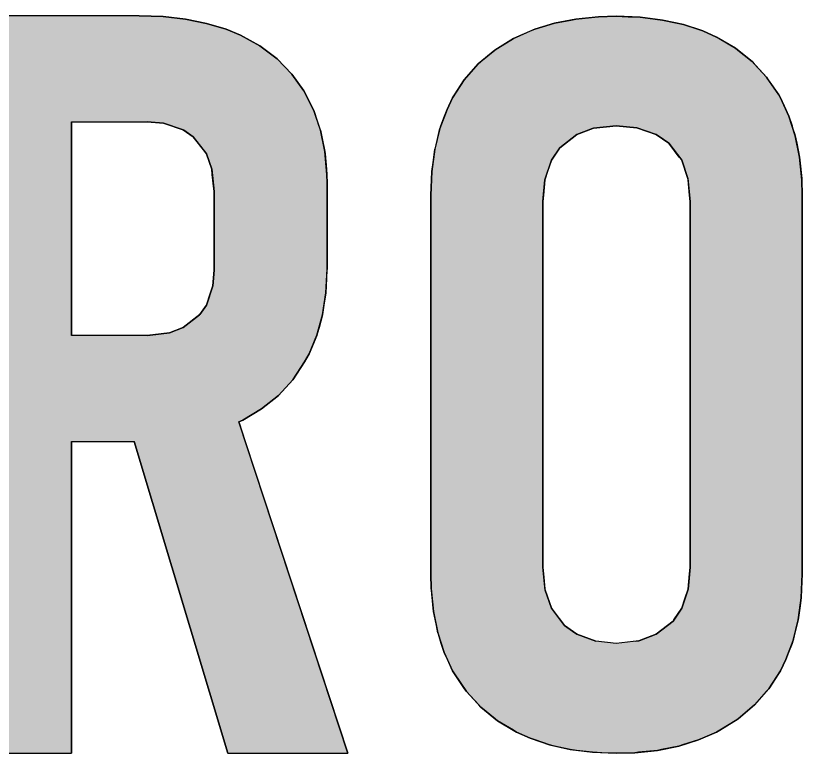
# Model space of a CAD drawing. Extents: x -2905 to 5507, y 1609 to 5809.
# Drawn here: x 5084.48 to 5111.76, y 1828.39 to 1853.96 of the extents above; entities that cross this region are included whole.
import ezdxf

# ---------------------------------------------------------------- set-up
doc = ezdxf.new("R2010")
doc.units = 0
doc.header["$MEASUREMENT"] = 0
doc.layers.get('0').update_dxf_attribs({"linetype": 'CONTINUOUS'})

# ---------------------------------------------------------------- blocks, each defined once
blk = doc.blocks.new('*U104')
at = {"color": 85, "linetype": 'Continuous'}
for p, q in [((200.487, -30.007), (200.487, -29.98)), ((206.619, -29.98), (207.452, -30.007)), ((200.487, -30.095), (200.487, -30.007)), ((200.487, -30.244), (200.487, -30.095)), ((200.487, -30.447), (200.487, -30.244)), ((207.452, -30.007), (208.23, -30.095)), ((208.23, -30.095), (208.961, -30.244)), ((208.961, -30.244), (209.638, -30.447)), ((200.487, -30.65), (200.487, -30.447)), ((209.638, -30.447), (210.132, -30.65)), ((200.487, -31.022), (200.487, -30.65)), ((210.132, -30.65), (210.808, -31.022)), ((200.487, -31.475), (200.487, -31.022)), ((210.808, -31.022), (211.404, -31.475)), ((200.487, -32.003), (200.487, -31.475)), ((211.404, -31.475), (211.912, -32.003)), ((200.487, -32.584), (200.487, -32.003)), ((211.912, -32.003), (212.334, -32.584)), ((200.487, -33.269), (200.487, -32.584)), ((212.334, -32.584), (212.676, -33.269)), ((200.487, -33.655), (200.487, -33.269)), ((212.676, -33.269), (212.806, -33.655)), ((200.487, -41.072), (200.487, -33.655)), ((204.277, -33.655), (204.277, -41.072)), ((207.465, -33.702), (206.897, -33.655)), ((208.142, -33.932), (207.465, -33.702)), ((212.806, -33.655), (212.822, -33.702)), ((212.822, -33.702), (212.9, -33.932)), ((208.171, -33.952), (208.142, -33.932)), ((208.494, -34.176), (208.171, -33.952)), ((212.9, -33.932), (212.907, -33.952)), ((212.907, -33.952), (212.954, -34.176)), ((208.896, -34.69), (208.494, -34.176)), ((212.954, -34.176), (213.062, -34.69)), ((208.954, -34.765), (208.896, -34.69)), ((209.137, -35.299), (208.954, -34.765)), ((213.062, -34.69), (213.069, -34.765)), ((213.069, -34.765), (213.114, -35.299)), ((209.156, -35.482), (209.137, -35.299)), ((213.114, -35.299), (213.13, -35.482)), ((209.187, -35.78), (209.156, -35.482)), ((213.13, -35.482), (213.137, -35.78)), ((209.218, -36.078), (209.187, -35.78)), ((213.137, -35.78), (213.137, -36.078)), ((209.218, -38.771), (209.218, -36.078)), ((213.137, -36.078), (213.137, -38.771)), ((209.177, -39.346), (209.218, -38.805)), ((209.218, -38.805), (209.218, -38.771)), ((213.135, -38.805), (213.108, -39.346)), ((213.137, -38.771), (213.135, -38.805)), ((209.098, -39.583), (209.177, -39.346)), ((213.108, -39.346), (213.096, -39.583)), ((208.954, -40.016), (209.098, -39.583)), ((213.096, -39.583), (213.031, -40.016)), ((208.731, -40.335), (208.954, -40.016)), ((213.031, -40.016), (212.983, -40.335)), ((208.142, -40.788), (208.713, -40.348)), ((208.713, -40.348), (208.731, -40.335)), ((212.981, -40.348), (212.859, -40.788)), ((212.983, -40.335), (212.981, -40.348)), ((207.668, -40.978), (208.142, -40.788)), ((212.859, -40.788), (212.807, -40.978)), ((200.487, -41.708), (200.487, -41.072)), ((206.897, -41.072), (207.007, -41.059)), ((207.007, -41.059), (207.668, -40.978)), ((212.779, -41.072), (212.514, -41.708)), ((212.785, -41.059), (212.779, -41.072)), ((212.807, -40.978), (212.785, -41.059)), ((200.487, -41.986), (200.487, -41.708)), ((212.514, -41.708), (212.358, -41.986)), ((200.487, -42.609), (200.487, -41.986)), ((212.358, -41.986), (211.945, -42.609)), ((200.487, -43.15), (200.487, -42.609)), ((211.945, -42.609), (211.451, -43.15)), ((200.487, -43.61), (200.487, -43.15)), ((211.451, -43.15), (210.869, -43.61)), ((200.487, -44.003), (200.487, -43.61)), ((210.869, -43.61), (210.213, -44.003)), ((200.487, -44.043), (200.487, -44.003)), ((200.487, -44.064), (200.487, -44.043)), ((200.487, -44.747), (200.487, -44.064)), ((210.132, -44.043), (210.078, -44.064)), ((210.078, -44.064), (210.302, -44.747)), ((210.213, -44.003), (210.132, -44.043)), ((200.487, -55.556), (200.487, -44.747)), ((204.277, -44.747), (204.277, -55.556)), ((209.692, -55.556), (206.45, -44.747)), ((210.302, -44.747), (213.854, -55.556))]:
    blk.add_line(p, q, dxfattribs=at)
at = {"color": 85, "linetype": 'Continuous', "extrusion": (0, 0, -1)}
for points in [[(-200.487, -29.98), (-207.452, -30.007), (-200.487, -30.007)], [(-200.487, -29.98), (-206.619, -29.98), (-207.452, -30.007)], [(-200.487, -30.007), (-208.23, -30.095), (-200.487, -30.095)], [(-200.487, -30.007), (-207.452, -30.007), (-208.23, -30.095)], [(-200.487, -30.095), (-208.961, -30.244), (-200.487, -30.244)], [(-200.487, -30.095), (-208.23, -30.095), (-208.961, -30.244)], [(-200.487, -30.244), (-209.638, -30.447), (-200.487, -30.447)], [(-200.487, -30.244), (-208.961, -30.244), (-209.638, -30.447)], [(-200.487, -30.447), (-210.132, -30.65), (-200.487, -30.65)], [(-200.487, -30.447), (-209.638, -30.447), (-210.132, -30.65)], [(-200.487, -30.65), (-210.808, -31.022), (-200.487, -31.022)], [(-200.487, -30.65), (-210.132, -30.65), (-210.808, -31.022)], [(-200.487, -31.022), (-211.404, -31.475), (-200.487, -31.475)], [(-200.487, -31.022), (-210.808, -31.022), (-211.404, -31.475)], [(-200.487, -31.475), (-211.912, -32.003), (-200.487, -32.003)], [(-200.487, -31.475), (-211.404, -31.475), (-211.912, -32.003)], [(-200.487, -32.003), (-212.334, -32.584), (-200.487, -32.584)], [(-200.487, -32.003), (-211.912, -32.003), (-212.334, -32.584)], [(-200.487, -32.584), (-212.676, -33.269), (-200.487, -33.269)], [(-200.487, -32.584), (-212.334, -32.584), (-212.676, -33.269)], [(-200.487, -33.269), (-212.806, -33.655), (-200.487, -33.655)], [(-200.487, -33.269), (-212.676, -33.269), (-212.806, -33.655)], [(-200.487, -33.655), (-204.277, -41.072), (-200.487, -41.072)], [(-200.487, -33.655), (-204.277, -33.655), (-204.277, -41.072)], [(-206.897, -33.655), (-212.822, -33.702), (-207.465, -33.702)], [(-206.897, -33.655), (-212.806, -33.655), (-212.822, -33.702)], [(-207.465, -33.702), (-212.9, -33.932), (-208.142, -33.932)], [(-207.465, -33.702), (-212.822, -33.702), (-212.9, -33.932)], [(-208.142, -33.932), (-212.907, -33.952), (-208.171, -33.952)], [(-208.142, -33.932), (-212.9, -33.932), (-212.907, -33.952)], [(-208.171, -33.952), (-212.954, -34.176), (-208.494, -34.176)], [(-208.171, -33.952), (-212.907, -33.952), (-212.954, -34.176)], [(-208.494, -34.176), (-213.062, -34.69), (-208.896, -34.69)], [(-208.494, -34.176), (-212.954, -34.176), (-213.062, -34.69)], [(-208.896, -34.69), (-213.069, -34.765), (-208.954, -34.765)], [(-208.896, -34.69), (-213.062, -34.69), (-213.069, -34.765)], [(-208.954, -34.765), (-213.114, -35.299), (-209.137, -35.299)], [(-208.954, -34.765), (-213.069, -34.765), (-213.114, -35.299)], [(-209.137, -35.299), (-213.13, -35.482), (-209.156, -35.482)], [(-209.137, -35.299), (-213.114, -35.299), (-213.13, -35.482)], [(-209.156, -35.482), (-213.137, -35.78), (-209.187, -35.78)], [(-209.156, -35.482), (-213.13, -35.482), (-213.137, -35.78)], [(-209.187, -35.78), (-213.137, -36.078), (-209.218, -36.078)], [(-209.187, -35.78), (-213.137, -35.78), (-213.137, -36.078)], [(-209.218, -36.078), (-213.137, -38.771), (-209.218, -38.771)], [(-209.218, -36.078), (-213.137, -36.078), (-213.137, -38.771)], [(-209.218, -38.805), (-213.108, -39.346), (-209.177, -39.346)], [(-209.218, -38.771), (-213.135, -38.805), (-209.218, -38.805)], [(-209.218, -38.771), (-213.137, -38.771), (-213.135, -38.805)], [(-209.218, -38.805), (-213.135, -38.805), (-213.108, -39.346)], [(-209.177, -39.346), (-213.096, -39.583), (-209.098, -39.583)], [(-209.177, -39.346), (-213.108, -39.346), (-213.096, -39.583)], [(-209.098, -39.583), (-213.031, -40.016), (-208.954, -40.016)], [(-209.098, -39.583), (-213.096, -39.583), (-213.031, -40.016)], [(-208.954, -40.016), (-212.983, -40.335), (-208.731, -40.335)], [(-208.954, -40.016), (-213.031, -40.016), (-212.983, -40.335)], [(-208.713, -40.348), (-212.859, -40.788), (-208.142, -40.788)], [(-208.731, -40.335), (-212.981, -40.348), (-208.713, -40.348)], [(-208.713, -40.348), (-212.981, -40.348), (-212.859, -40.788)], [(-208.731, -40.335), (-212.983, -40.335), (-212.981, -40.348)], [(-208.142, -40.788), (-212.807, -40.978), (-207.668, -40.978)], [(-208.142, -40.788), (-212.859, -40.788), (-212.807, -40.978)], [(-200.487, -41.072), (-212.514, -41.708), (-200.487, -41.708)], [(-200.487, -41.072), (-212.779, -41.072), (-212.514, -41.708)], [(-207.007, -41.059), (-212.779, -41.072), (-206.897, -41.072)], [(-207.668, -40.978), (-212.785, -41.059), (-207.007, -41.059)], [(-207.007, -41.059), (-212.785, -41.059), (-212.779, -41.072)], [(-207.668, -40.978), (-212.807, -40.978), (-212.785, -41.059)], [(-200.487, -41.708), (-212.358, -41.986), (-200.487, -41.986)], [(-200.487, -41.708), (-212.514, -41.708), (-212.358, -41.986)], [(-200.487, -41.986), (-211.945, -42.609), (-200.487, -42.609)], [(-200.487, -41.986), (-212.358, -41.986), (-211.945, -42.609)], [(-200.487, -42.609), (-211.451, -43.15), (-200.487, -43.15)], [(-200.487, -42.609), (-211.945, -42.609), (-211.451, -43.15)], [(-200.487, -43.15), (-210.869, -43.61), (-200.487, -43.61)], [(-200.487, -43.15), (-211.451, -43.15), (-210.869, -43.61)], [(-200.487, -43.61), (-210.213, -44.003), (-200.487, -44.003)], [(-200.487, -43.61), (-210.869, -43.61), (-210.213, -44.003)], [(-200.487, -44.003), (-210.132, -44.043), (-200.487, -44.043)], [(-200.487, -44.003), (-210.213, -44.003), (-210.132, -44.043)], [(-200.487, -44.043), (-210.078, -44.064), (-200.487, -44.064)], [(-200.487, -44.043), (-210.132, -44.043), (-210.078, -44.064)], [(-200.487, -44.064), (-210.302, -44.747), (-200.487, -44.747)], [(-200.487, -44.064), (-210.078, -44.064), (-210.302, -44.747)], [(-200.487, -44.747), (-204.277, -55.556), (-200.487, -55.556)], [(-200.487, -44.747), (-204.277, -44.747), (-204.277, -55.556)], [(-206.45, -44.747), (-213.854, -55.556), (-209.692, -55.556)], [(-206.45, -44.747), (-210.302, -44.747), (-213.854, -55.556)]]:
    blk.add_solid(points, dxfattribs=at)
blk = doc.blocks.new('*U105')
at = {"color": 85, "linetype": 'Continuous'}
for p, q in [((222.551, -30.014), (223.167, -30)), ((223.167, -30), (223.583, -30.014)), ((220.872, -30.284), (221.028, -30.237)), ((221.028, -30.237), (221.59, -30.129)), ((221.59, -30.129), (221.766, -30.095)), ((221.766, -30.095), (222.42, -30.027)), ((222.42, -30.027), (222.551, -30.014)), ((223.583, -30.014), (223.999, -30.027)), ((223.999, -30.027), (224.513, -30.095)), ((224.513, -30.095), (224.771, -30.129)), ((224.771, -30.129), (225.279, -30.237)), ((225.279, -30.237), (225.502, -30.284)), ((219.708, -30.717), (220.196, -30.508)), ((220.196, -30.508), (220.338, -30.447)), ((220.338, -30.447), (220.872, -30.284)), ((225.502, -30.284), (225.989, -30.447)), ((225.989, -30.447), (226.172, -30.508)), ((226.172, -30.508), (226.645, -30.717)), ((219.06, -31.103), (219.6, -30.772)), ((219.6, -30.772), (219.708, -30.717)), ((226.645, -30.717), (226.737, -30.772)), ((226.737, -30.772), (227.302, -31.103)), ((218.471, -31.57), (218.95, -31.171)), ((218.95, -31.171), (219.06, -31.103)), ((227.302, -31.103), (227.385, -31.171)), ((227.385, -31.171), (227.877, -31.57)), ((218.382, -31.645), (218.471, -31.57)), ((227.877, -31.57), (227.946, -31.645)), ((217.972, -32.112), (218.382, -31.645)), ((227.946, -31.645), (228.378, -32.112)), ((217.894, -32.2), (217.972, -32.112)), ((228.378, -32.112), (228.439, -32.2)), ((217.554, -32.727), (217.894, -32.2)), ((228.439, -32.2), (228.804, -32.727)), ((217.488, -32.829), (217.554, -32.727)), ((228.804, -32.727), (228.858, -32.829)), ((217.299, -33.228), (217.488, -32.829)), ((228.858, -32.829), (229.043, -33.228)), ((217.212, -33.458), (217.299, -33.228)), ((229.043, -33.228), (229.149, -33.458)), ((217.084, -33.797), (217.212, -33.458)), ((229.149, -33.458), (229.26, -33.797)), ((217.054, -33.878), (217.084, -33.797)), ((223.167, -33.797), (222.375, -33.878)), ((223.884, -33.864), (223.167, -33.797)), ((229.26, -33.797), (229.282, -33.864)), ((217.001, -34.095), (217.048, -33.892)), ((217.048, -33.892), (217.054, -33.878)), ((222.339, -33.892), (221.8, -34.095)), ((222.375, -33.878), (222.339, -33.892)), ((224.554, -34.095), (223.884, -33.864)), ((229.282, -33.864), (229.357, -34.095)), ((216.892, -34.555), (217.001, -34.095)), ((221.8, -34.095), (221.211, -34.555)), ((224.621, -34.142), (224.554, -34.095)), ((224.987, -34.399), (224.621, -34.142)), ((229.357, -34.095), (229.373, -34.142)), ((229.373, -34.142), (229.425, -34.399)), ((216.826, -34.988), (216.879, -34.609)), ((216.879, -34.609), (216.892, -34.555)), ((221.174, -34.609), (220.92, -34.988)), ((221.211, -34.555), (221.174, -34.609)), ((225.352, -34.88), (224.987, -34.399)), ((229.425, -34.399), (229.522, -34.88)), ((225.434, -34.988), (225.352, -34.88)), ((229.522, -34.88), (229.533, -34.988)), ((216.771, -35.38), (216.826, -34.988)), ((220.92, -34.988), (220.786, -35.38)), ((225.65, -35.624), (225.434, -34.988)), ((229.533, -34.988), (229.598, -35.624)), ((216.759, -35.665), (216.771, -35.38)), ((220.786, -35.38), (220.69, -35.665)), ((216.737, -36.206), (216.759, -35.665)), ((220.69, -35.665), (220.641, -36.206)), ((225.655, -35.671), (225.65, -35.624)), ((225.71, -36.206), (225.655, -35.671)), ((229.598, -35.624), (229.603, -35.671)), ((229.603, -35.671), (229.616, -36.206)), ((216.737, -36.416), (216.737, -36.206)), ((220.641, -36.206), (220.622, -36.416)), ((225.732, -36.416), (225.71, -36.206)), ((229.616, -36.206), (229.616, -36.416)), ((216.737, -49.106), (216.737, -36.416)), ((220.622, -36.416), (220.622, -49.106)), ((225.732, -49.106), (225.732, -36.416)), ((229.616, -36.416), (229.616, -49.106)), ((216.737, -49.336), (216.737, -49.106)), ((216.751, -49.85), (216.737, -49.336)), ((220.622, -49.106), (220.643, -49.336)), ((220.643, -49.336), (220.691, -49.85)), ((225.664, -49.864), (225.711, -49.336)), ((225.711, -49.336), (225.732, -49.106)), ((229.616, -49.336), (229.595, -49.864)), ((229.616, -49.106), (229.616, -49.336)), ((216.756, -49.904), (216.751, -49.85)), ((216.82, -50.527), (216.756, -49.904)), ((220.691, -49.85), (220.696, -49.904)), ((220.696, -49.904), (220.92, -50.527)), ((225.561, -50.162), (225.664, -49.864)), ((229.595, -49.864), (229.583, -50.162)), ((225.434, -50.527), (225.561, -50.162)), ((229.583, -50.162), (229.531, -50.527)), ((216.832, -50.642), (216.82, -50.527)), ((216.93, -51.129), (216.832, -50.642)), ((220.92, -50.527), (221.005, -50.642)), ((221.005, -50.642), (221.366, -51.129)), ((225.168, -50.926), (225.434, -50.527)), ((229.531, -50.527), (229.474, -50.926)), ((224.554, -51.427), (225.136, -50.974)), ((225.136, -50.974), (225.168, -50.926)), ((229.463, -50.974), (229.351, -51.427)), ((229.474, -50.926), (229.463, -50.974)), ((216.981, -51.38), (216.93, -51.129)), ((221.366, -51.129), (221.731, -51.38)), ((216.996, -51.427), (216.981, -51.38)), ((217.073, -51.671), (216.996, -51.427)), ((221.731, -51.38), (221.8, -51.427)), ((221.8, -51.427), (222.456, -51.671)), ((223.987, -51.644), (224.554, -51.427)), ((229.351, -51.427), (229.298, -51.644)), ((217.097, -51.745), (217.073, -51.671)), ((217.197, -52.063), (217.097, -51.745)), ((223.831, -51.671), (223.952, -51.657)), ((223.952, -51.657), (223.987, -51.644)), ((229.26, -51.745), (229.14, -52.063)), ((229.288, -51.671), (229.26, -51.745)), ((229.293, -51.657), (229.288, -51.671)), ((229.298, -51.644), (229.293, -51.657)), ((217.31, -52.307), (217.197, -52.063)), ((229.14, -52.063), (229.048, -52.307)), ((217.488, -52.693), (217.31, -52.307)), ((229.048, -52.307), (228.858, -52.693)), ((217.556, -52.801), (217.488, -52.693)), ((217.905, -53.322), (217.556, -52.801)), ((228.789, -52.801), (228.452, -53.322)), ((228.858, -52.693), (228.789, -52.801)), ((217.969, -53.417), (217.905, -53.322)), ((218.395, -53.877), (217.969, -53.417)), ((228.369, -53.417), (227.965, -53.877)), ((228.452, -53.322), (228.369, -53.417)), ((218.47, -53.958), (218.395, -53.877)), ((218.962, -54.358), (218.47, -53.958)), ((227.869, -53.958), (227.397, -54.358)), ((227.965, -53.877), (227.869, -53.958)), ((219.045, -54.425), (218.962, -54.358)), ((219.605, -54.757), (219.045, -54.425)), ((227.288, -54.425), (226.754, -54.757)), ((227.397, -54.358), (227.288, -54.425)), ((219.708, -54.818), (219.605, -54.757)), ((220.175, -55.034), (219.708, -54.818)), ((226.645, -54.818), (226.154, -55.034)), ((226.754, -54.757), (226.645, -54.818)), ((220.353, -55.095), (220.175, -55.034)), ((226.154, -55.034), (226.016, -55.095)), ((220.845, -55.265), (220.353, -55.095)), ((221.026, -55.305), (220.845, -55.265)), ((221.569, -55.427), (221.026, -55.305)), ((225.332, -55.305), (224.729, -55.427)), ((225.465, -55.265), (225.332, -55.305)), ((226.016, -55.095), (225.465, -55.265)), ((221.79, -55.454), (221.569, -55.427)), ((222.341, -55.522), (221.79, -55.454)), ((222.671, -55.535), (222.341, -55.522)), ((223.167, -55.556), (222.671, -55.535)), ((223.81, -55.535), (223.167, -55.556)), ((223.94, -55.522), (223.81, -55.535)), ((224.595, -55.454), (223.94, -55.522)), ((224.729, -55.427), (224.595, -55.454))]:
    blk.add_line(p, q, dxfattribs=at)
at = {"color": 85, "linetype": 'Continuous', "extrusion": (0, 0, -1)}
for points in [[(-223.167, -30), (-223.583, -30.014), (-222.551, -30.014)], [(-221.028, -30.237), (-225.502, -30.284), (-220.872, -30.284)], [(-221.59, -30.129), (-225.279, -30.237), (-221.028, -30.237)], [(-221.028, -30.237), (-225.279, -30.237), (-225.502, -30.284)], [(-221.766, -30.095), (-224.771, -30.129), (-221.59, -30.129)], [(-221.59, -30.129), (-224.771, -30.129), (-225.279, -30.237)], [(-222.42, -30.027), (-224.513, -30.095), (-221.766, -30.095)], [(-221.766, -30.095), (-224.513, -30.095), (-224.771, -30.129)], [(-222.551, -30.014), (-223.999, -30.027), (-222.42, -30.027)], [(-222.42, -30.027), (-223.999, -30.027), (-224.513, -30.095)], [(-222.551, -30.014), (-223.583, -30.014), (-223.999, -30.027)], [(-220.196, -30.508), (-226.645, -30.717), (-219.708, -30.717)], [(-220.338, -30.447), (-226.172, -30.508), (-220.196, -30.508)], [(-220.196, -30.508), (-226.172, -30.508), (-226.645, -30.717)], [(-220.872, -30.284), (-225.989, -30.447), (-220.338, -30.447)], [(-220.338, -30.447), (-225.989, -30.447), (-226.172, -30.508)], [(-220.872, -30.284), (-225.502, -30.284), (-225.989, -30.447)], [(-219.6, -30.772), (-227.302, -31.103), (-219.06, -31.103)], [(-219.708, -30.717), (-226.737, -30.772), (-219.6, -30.772)], [(-219.6, -30.772), (-226.737, -30.772), (-227.302, -31.103)], [(-219.708, -30.717), (-226.645, -30.717), (-226.737, -30.772)], [(-218.95, -31.171), (-227.877, -31.57), (-218.471, -31.57)], [(-219.06, -31.103), (-227.385, -31.171), (-218.95, -31.171)], [(-218.95, -31.171), (-227.385, -31.171), (-227.877, -31.57)], [(-219.06, -31.103), (-227.302, -31.103), (-227.385, -31.171)], [(-218.471, -31.57), (-227.946, -31.645), (-218.382, -31.645)], [(-218.471, -31.57), (-227.877, -31.57), (-227.946, -31.645)], [(-218.382, -31.645), (-228.378, -32.112), (-217.972, -32.112)], [(-218.382, -31.645), (-227.946, -31.645), (-228.378, -32.112)], [(-217.972, -32.112), (-228.439, -32.2), (-217.894, -32.2)], [(-217.972, -32.112), (-228.378, -32.112), (-228.439, -32.2)], [(-217.894, -32.2), (-228.804, -32.727), (-217.554, -32.727)], [(-217.894, -32.2), (-228.439, -32.2), (-228.804, -32.727)], [(-217.554, -32.727), (-228.858, -32.829), (-217.488, -32.829)], [(-217.554, -32.727), (-228.804, -32.727), (-228.858, -32.829)], [(-217.488, -32.829), (-229.043, -33.228), (-217.299, -33.228)], [(-217.488, -32.829), (-228.858, -32.829), (-229.043, -33.228)], [(-217.299, -33.228), (-229.149, -33.458), (-217.212, -33.458)], [(-217.299, -33.228), (-229.043, -33.228), (-229.149, -33.458)], [(-217.212, -33.458), (-229.26, -33.797), (-217.084, -33.797)], [(-217.212, -33.458), (-229.149, -33.458), (-229.26, -33.797)], [(-217.084, -33.797), (-222.375, -33.878), (-217.054, -33.878)], [(-217.084, -33.797), (-223.167, -33.797), (-222.375, -33.878)], [(-223.167, -33.797), (-229.282, -33.864), (-223.884, -33.864)], [(-223.167, -33.797), (-229.26, -33.797), (-229.282, -33.864)], [(-217.048, -33.892), (-221.8, -34.095), (-217.001, -34.095)], [(-217.054, -33.878), (-222.339, -33.892), (-217.048, -33.892)], [(-217.048, -33.892), (-222.339, -33.892), (-221.8, -34.095)], [(-217.054, -33.878), (-222.375, -33.878), (-222.339, -33.892)], [(-223.884, -33.864), (-229.357, -34.095), (-224.554, -34.095)], [(-223.884, -33.864), (-229.282, -33.864), (-229.357, -34.095)], [(-217.001, -34.095), (-221.211, -34.555), (-216.892, -34.555)], [(-217.001, -34.095), (-221.8, -34.095), (-221.211, -34.555)], [(-224.554, -34.095), (-229.373, -34.142), (-224.621, -34.142)], [(-224.554, -34.095), (-229.357, -34.095), (-229.373, -34.142)], [(-224.621, -34.142), (-229.425, -34.399), (-224.987, -34.399)], [(-224.621, -34.142), (-229.373, -34.142), (-229.425, -34.399)], [(-216.879, -34.609), (-220.92, -34.988), (-216.826, -34.988)], [(-216.892, -34.555), (-221.174, -34.609), (-216.879, -34.609)], [(-216.879, -34.609), (-221.174, -34.609), (-220.92, -34.988)], [(-216.892, -34.555), (-221.211, -34.555), (-221.174, -34.609)], [(-224.987, -34.399), (-229.522, -34.88), (-225.352, -34.88)], [(-224.987, -34.399), (-229.425, -34.399), (-229.522, -34.88)], [(-225.352, -34.88), (-229.533, -34.988), (-225.434, -34.988)], [(-225.352, -34.88), (-229.522, -34.88), (-229.533, -34.988)], [(-216.826, -34.988), (-220.786, -35.38), (-216.771, -35.38)], [(-216.826, -34.988), (-220.92, -34.988), (-220.786, -35.38)], [(-225.434, -34.988), (-229.598, -35.624), (-225.65, -35.624)], [(-225.434, -34.988), (-229.533, -34.988), (-229.598, -35.624)], [(-216.771, -35.38), (-220.69, -35.665), (-216.759, -35.665)], [(-216.771, -35.38), (-220.786, -35.38), (-220.69, -35.665)], [(-216.759, -35.665), (-220.641, -36.206), (-216.737, -36.206)], [(-216.759, -35.665), (-220.69, -35.665), (-220.641, -36.206)], [(-225.65, -35.624), (-229.603, -35.671), (-225.655, -35.671)], [(-225.65, -35.624), (-229.598, -35.624), (-229.603, -35.671)], [(-225.655, -35.671), (-229.616, -36.206), (-225.71, -36.206)], [(-225.655, -35.671), (-229.603, -35.671), (-229.616, -36.206)], [(-216.737, -36.206), (-220.622, -36.416), (-216.737, -36.416)], [(-216.737, -36.206), (-220.641, -36.206), (-220.622, -36.416)], [(-225.71, -36.206), (-229.616, -36.416), (-225.732, -36.416)], [(-225.71, -36.206), (-229.616, -36.206), (-229.616, -36.416)], [(-216.737, -36.416), (-220.622, -49.106), (-216.737, -49.106)], [(-216.737, -36.416), (-220.622, -36.416), (-220.622, -49.106)], [(-225.732, -36.416), (-229.616, -49.106), (-225.732, -49.106)], [(-225.732, -36.416), (-229.616, -36.416), (-229.616, -49.106)], [(-216.737, -49.106), (-220.643, -49.336), (-216.737, -49.336)], [(-216.737, -49.106), (-220.622, -49.106), (-220.643, -49.336)], [(-216.737, -49.336), (-220.691, -49.85), (-216.751, -49.85)], [(-216.737, -49.336), (-220.643, -49.336), (-220.691, -49.85)], [(-225.711, -49.336), (-229.595, -49.864), (-225.664, -49.864)], [(-225.732, -49.106), (-229.616, -49.336), (-225.711, -49.336)], [(-225.711, -49.336), (-229.616, -49.336), (-229.595, -49.864)], [(-225.732, -49.106), (-229.616, -49.106), (-229.616, -49.336)], [(-216.751, -49.85), (-220.696, -49.904), (-216.756, -49.904)], [(-216.751, -49.85), (-220.691, -49.85), (-220.696, -49.904)], [(-216.756, -49.904), (-220.92, -50.527), (-216.82, -50.527)], [(-216.756, -49.904), (-220.696, -49.904), (-220.92, -50.527)], [(-225.664, -49.864), (-229.583, -50.162), (-225.561, -50.162)], [(-225.664, -49.864), (-229.595, -49.864), (-229.583, -50.162)], [(-225.561, -50.162), (-229.531, -50.527), (-225.434, -50.527)], [(-225.561, -50.162), (-229.583, -50.162), (-229.531, -50.527)], [(-216.82, -50.527), (-221.005, -50.642), (-216.832, -50.642)], [(-216.82, -50.527), (-220.92, -50.527), (-221.005, -50.642)], [(-216.832, -50.642), (-221.366, -51.129), (-216.93, -51.129)], [(-216.832, -50.642), (-221.005, -50.642), (-221.366, -51.129)], [(-225.434, -50.527), (-229.474, -50.926), (-225.168, -50.926)], [(-225.434, -50.527), (-229.531, -50.527), (-229.474, -50.926)], [(-225.136, -50.974), (-229.351, -51.427), (-224.554, -51.427)], [(-225.168, -50.926), (-229.463, -50.974), (-225.136, -50.974)], [(-225.136, -50.974), (-229.463, -50.974), (-229.351, -51.427)], [(-225.168, -50.926), (-229.474, -50.926), (-229.463, -50.974)], [(-216.93, -51.129), (-221.731, -51.38), (-216.981, -51.38)], [(-216.93, -51.129), (-221.366, -51.129), (-221.731, -51.38)], [(-216.981, -51.38), (-221.8, -51.427), (-216.996, -51.427)], [(-216.981, -51.38), (-221.731, -51.38), (-221.8, -51.427)], [(-216.996, -51.427), (-222.456, -51.671), (-217.073, -51.671)], [(-216.996, -51.427), (-221.8, -51.427), (-222.456, -51.671)], [(-224.554, -51.427), (-229.298, -51.644), (-223.987, -51.644)], [(-224.554, -51.427), (-229.351, -51.427), (-229.298, -51.644)], [(-217.073, -51.671), (-223.167, -51.745), (-217.097, -51.745)], [(-217.073, -51.671), (-222.456, -51.671), (-223.167, -51.745)], [(-217.097, -51.745), (-229.14, -52.063), (-217.197, -52.063)], [(-217.097, -51.745), (-229.26, -51.745), (-229.14, -52.063)], [(-223.831, -51.671), (-229.26, -51.745), (-223.167, -51.745)], [(-223.952, -51.657), (-229.288, -51.671), (-223.831, -51.671)], [(-223.831, -51.671), (-229.288, -51.671), (-229.26, -51.745)], [(-223.987, -51.644), (-229.293, -51.657), (-223.952, -51.657)], [(-223.952, -51.657), (-229.293, -51.657), (-229.288, -51.671)], [(-223.987, -51.644), (-229.298, -51.644), (-229.293, -51.657)], [(-217.197, -52.063), (-229.048, -52.307), (-217.31, -52.307)], [(-217.197, -52.063), (-229.14, -52.063), (-229.048, -52.307)], [(-217.31, -52.307), (-228.858, -52.693), (-217.488, -52.693)], [(-217.31, -52.307), (-229.048, -52.307), (-228.858, -52.693)], [(-217.488, -52.693), (-228.789, -52.801), (-217.556, -52.801)], [(-217.488, -52.693), (-228.858, -52.693), (-228.789, -52.801)], [(-217.556, -52.801), (-228.452, -53.322), (-217.905, -53.322)], [(-217.556, -52.801), (-228.789, -52.801), (-228.452, -53.322)], [(-217.905, -53.322), (-228.369, -53.417), (-217.969, -53.417)], [(-217.905, -53.322), (-228.452, -53.322), (-228.369, -53.417)], [(-217.969, -53.417), (-227.965, -53.877), (-218.395, -53.877)], [(-217.969, -53.417), (-228.369, -53.417), (-227.965, -53.877)], [(-218.395, -53.877), (-227.869, -53.958), (-218.47, -53.958)], [(-218.395, -53.877), (-227.965, -53.877), (-227.869, -53.958)], [(-218.47, -53.958), (-227.397, -54.358), (-218.962, -54.358)], [(-218.47, -53.958), (-227.869, -53.958), (-227.397, -54.358)], [(-218.962, -54.358), (-227.288, -54.425), (-219.045, -54.425)], [(-218.962, -54.358), (-227.397, -54.358), (-227.288, -54.425)], [(-219.045, -54.425), (-226.754, -54.757), (-219.605, -54.757)], [(-219.045, -54.425), (-227.288, -54.425), (-226.754, -54.757)], [(-219.605, -54.757), (-226.645, -54.818), (-219.708, -54.818)], [(-219.605, -54.757), (-226.754, -54.757), (-226.645, -54.818)], [(-219.708, -54.818), (-226.154, -55.034), (-220.175, -55.034)], [(-219.708, -54.818), (-226.645, -54.818), (-226.154, -55.034)], [(-220.175, -55.034), (-226.016, -55.095), (-220.353, -55.095)], [(-220.175, -55.034), (-226.154, -55.034), (-226.016, -55.095)], [(-220.353, -55.095), (-225.465, -55.265), (-220.845, -55.265)], [(-220.353, -55.095), (-226.016, -55.095), (-225.465, -55.265)], [(-220.845, -55.265), (-225.332, -55.305), (-221.026, -55.305)], [(-220.845, -55.265), (-225.465, -55.265), (-225.332, -55.305)], [(-221.026, -55.305), (-224.729, -55.427), (-221.569, -55.427)], [(-221.026, -55.305), (-225.332, -55.305), (-224.729, -55.427)], [(-221.569, -55.427), (-224.595, -55.454), (-221.79, -55.454)], [(-221.569, -55.427), (-224.729, -55.427), (-224.595, -55.454)], [(-221.79, -55.454), (-223.94, -55.522), (-222.341, -55.522)], [(-221.79, -55.454), (-224.595, -55.454), (-223.94, -55.522)], [(-222.341, -55.522), (-223.81, -55.535), (-222.671, -55.535)], [(-222.341, -55.522), (-223.94, -55.522), (-223.81, -55.535)], [(-222.671, -55.535), (-223.81, -55.535), (-223.167, -55.556)]]:
    blk.add_solid(points, dxfattribs=at)
blk = doc.blocks.new('A$CC24343B6')
at = {"color": 85}
blk.add_lwpolyline([(200.487, -55.556), (204.277, -55.556), (204.277, -44.747), (206.45, -44.747), (209.692, -55.556), (213.854, -55.556), (210.078, -44.064), (210.132, -44.043), (210.213, -44.003), (210.869, -43.61), (211.451, -43.15), (211.945, -42.609), (212.358, -41.986), (212.514, -41.708), (212.785, -41.059), (212.981, -40.348), (213.096, -39.583), (213.137, -38.771), (213.137, -35.78), (213.13, -35.482), (213.062, -34.69), (212.907, -33.952), (212.676, -33.269), (212.334, -32.584), (211.912, -32.003), (211.404, -31.475), (210.808, -31.022), (210.132, -30.65), (209.638, -30.447), (208.961, -30.244), (208.23, -30.095), (207.452, -30.007), (206.619, -29.98), (200.487, -29.98)], dxfattribs=at)
for points in [[(229.616, -36.206), (229.603, -35.671), (229.522, -34.88), (229.373, -34.142), (229.149, -33.458), (228.858, -32.829), (228.804, -32.727), (228.378, -32.112), (227.877, -31.57), (227.302, -31.103), (226.645, -30.717), (226.172, -30.508), (225.502, -30.284), (224.771, -30.129), (223.999, -30.027), (223.167, -30), (222.551, -30.014), (221.766, -30.095), (221.028, -30.237), (220.338, -30.447), (219.708, -30.717), (219.6, -30.772), (218.95, -31.171), (218.382, -31.645), (217.894, -32.2), (217.488, -32.829), (217.299, -33.228), (217.048, -33.892), (216.879, -34.609), (216.771, -35.38), (216.737, -36.206), (216.737, -49.336), (216.751, -49.85), (216.832, -50.642), (216.981, -51.38), (217.197, -52.063), (217.488, -52.693), (217.556, -52.801), (217.969, -53.417), (218.47, -53.958), (219.045, -54.425), (219.708, -54.818), (220.175, -55.034), (220.845, -55.265), (221.569, -55.427), (222.341, -55.522), (223.167, -55.556), (223.81, -55.535), (224.595, -55.454), (225.332, -55.305), (226.016, -55.095), (226.645, -54.818), (226.754, -54.757), (227.397, -54.358), (227.965, -53.877), (228.452, -53.322), (228.858, -52.693), (229.048, -52.307), (229.298, -51.644), (229.474, -50.926), (229.583, -50.162), (229.616, -49.336)], [(204.277, -41.072), (204.277, -33.655), (206.897, -33.655), (207.465, -33.702), (208.142, -33.932), (208.494, -34.176), (208.954, -34.765), (209.137, -35.299), (209.218, -36.078), (209.218, -38.805), (209.177, -39.346), (208.954, -40.016), (208.731, -40.335), (208.142, -40.788), (207.668, -40.978), (206.897, -41.072)], [(220.622, -36.416), (220.69, -35.665), (220.92, -34.988), (221.211, -34.555), (221.8, -34.095), (222.375, -33.878), (223.167, -33.797), (223.884, -33.864), (224.554, -34.095), (224.987, -34.399), (225.434, -34.988), (225.65, -35.624), (225.732, -36.416), (225.732, -49.106), (225.664, -49.864), (225.434, -50.527), (225.136, -50.974), (224.554, -51.427), (223.952, -51.657), (223.167, -51.745), (222.456, -51.671), (221.8, -51.427), (221.366, -51.129), (220.92, -50.527), (220.696, -49.904), (220.622, -49.106)]]:
    blk.add_lwpolyline(points, close=True, dxfattribs=at)
at = {"color": 85, "linetype": 'Continuous'}
for name in ['*U104', '*U105']:
    blk.add_blockref(name, (0, 0), dxfattribs=at)

msp = doc.modelspace()

# ---------------------------------------------------------------- block references
msp.add_blockref('A$CC24343B6', (4882.139, 1883.942))

doc.saveas('drawing.dxf')
